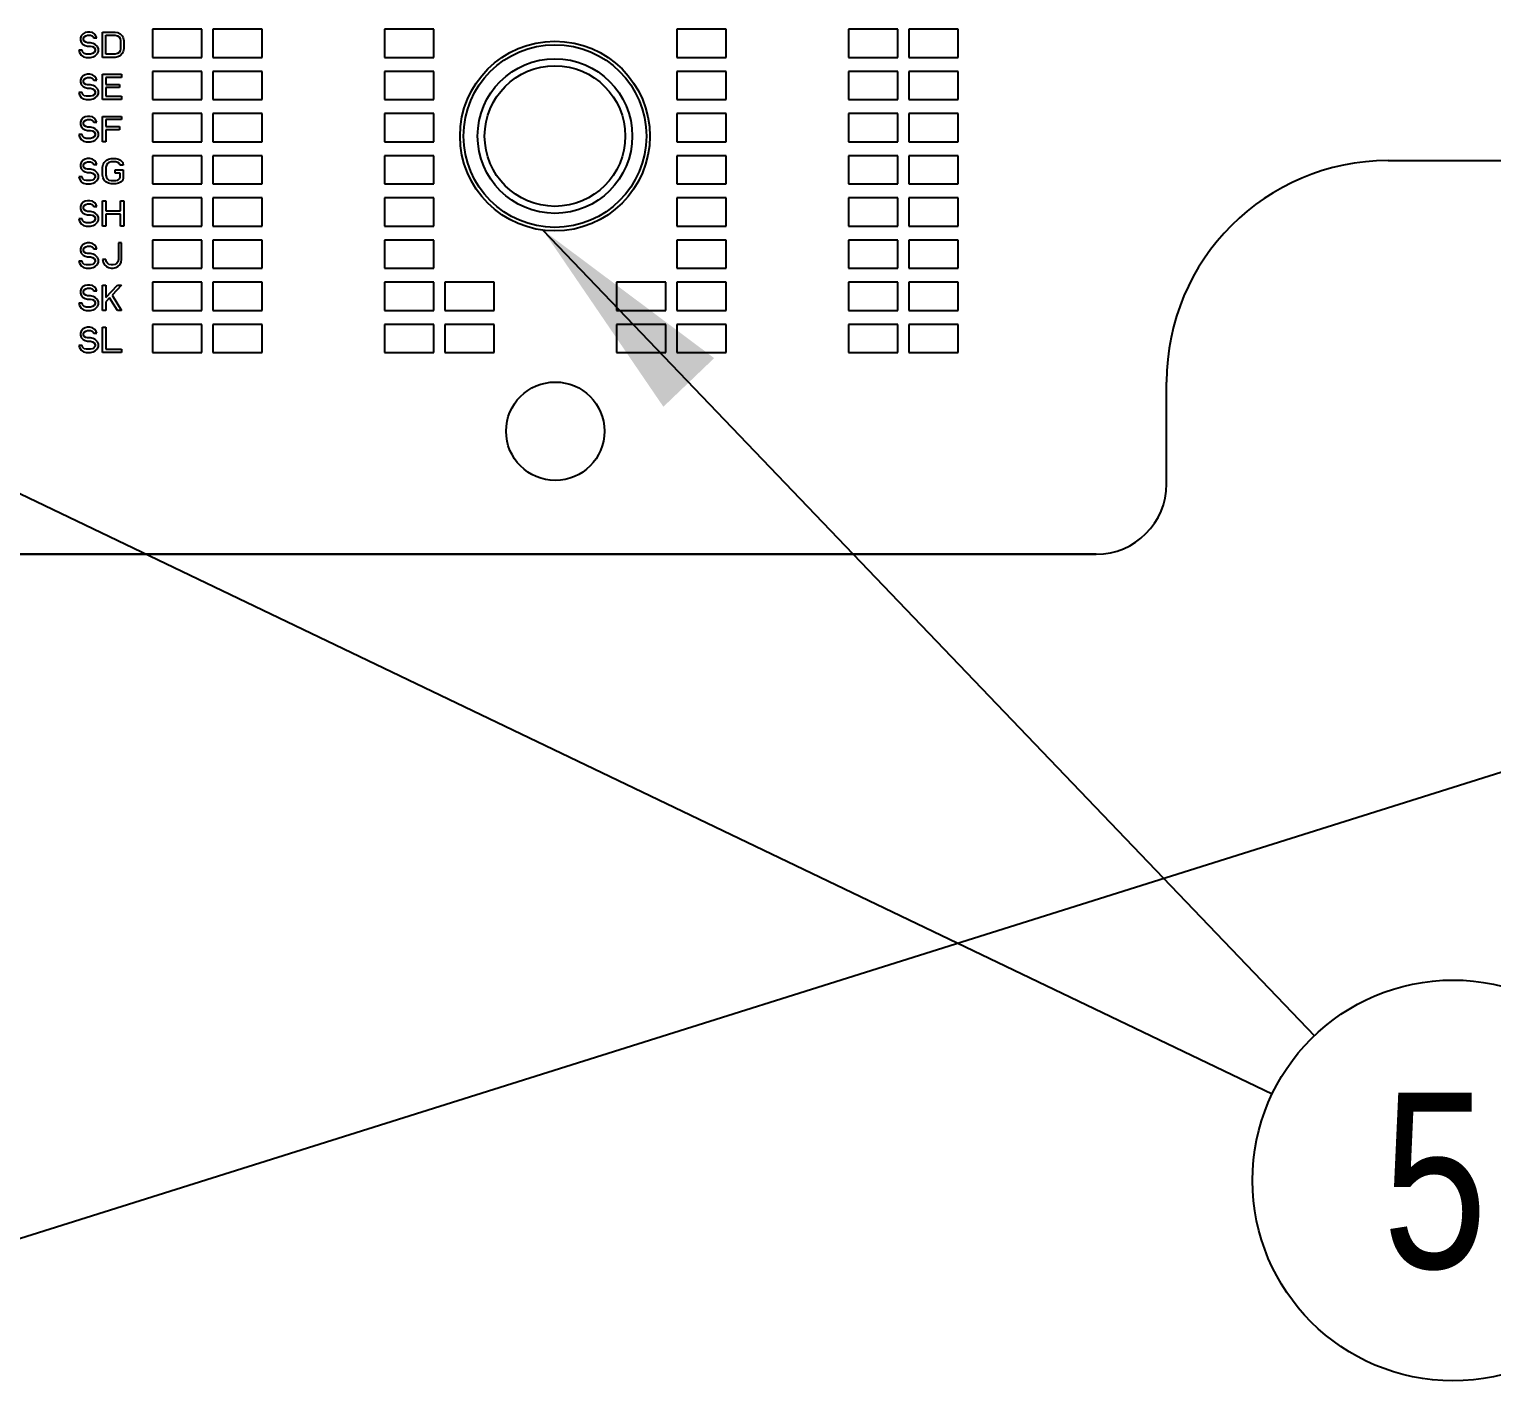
# Model space of a CAD drawing. Header units: millimetres. Extents: x 0 to 594, y 0 to 420.
# Drawn here: x 484.77 to 505.57, y 245.15 to 264.39 of the extents above; entities that cross this region are included whole.
import ezdxf

# ---------------------------------------------------------------- set-up
doc = ezdxf.new("R2010")
doc.units = ezdxf.units.MM
doc.header["$LTSCALE"] = 32.67
doc.layers.get('0').update_dxf_attribs({"linetype": 'CONTINUOUS'})
for name, color, linetype in [('00_ASM_ALL_COMPONENTS_5', 7, 'CONTINUOUS'), ('20_ALL_FEATURES', 7, 'CONTINUOUS'), ('ASSEM_MEM', 7, 'CONTINUOUS')]:
    doc.layers.add(name, color=color, linetype=linetype)
doc.styles.get("Standard").update_dxf_attribs({"font": 'txt', "width": 0.8})
doc.dimstyles.get("Standard").update_dxf_attribs({"dimtxt": 2.5, "dimasz": 3, "dimexe": 1.5, "dimexo": 1.2, "dimtad": 1, "dimdsep": 46, "dimtxsty": 'STANDARD', "dimblk": '_FILLED', "dimblk1": '_FILLED', "dimblk2": '_FILLED', "dimcen": 0.09, "dimazin": 2, "dimtol": 1, "dimtp": 0.01, "dimtm": 0.01, "dimtfac": 1, "dimtofl": 0, "dimtmove": 0, "dimatfit": 3, "dimldrblk": '_FILLED', "dimfxl": 1, "dimtolj": 1, "dimarcsym": 0})

# ---------------------------------------------------------------- blocks, each defined once
blk = doc.blocks.new('_FILLED')
at = {"color": 0, "linetype": 'BYBLOCK'}
blk.add_solid([(0, 0), (-1, 0.1667), (-1, -0.1667)], dxfattribs=at)
blk = doc.blocks.new('BALLOON_BL10', base_point=(505.021, 248.004))
at = {"color": 7, "linetype": 'CONTINUOUS'}
blk.add_circle((505.021, 248.004), 2.851, dxfattribs=at)
at = {"color": 7, "linetype": 'CONTINUOUS', "insert": (504.021, 249.254), "char_height": 2.5, "width": 2, "attachment_point": 1, "line_spacing_factor": 0.9}
blk.add_mtext('5', dxfattribs=at)

msp = doc.modelspace()

# ---------------------------------------------------------------- linework, layer by layer
at = {"color": 7, "linetype": 'CONTINUOUS'}
for p, q in [((504.097, 262.515), (506.097, 262.515)), ((500.947, 257.915), (500.947, 259.365)), ((467.247, 256.915), (499.947, 256.915))]:
    msp.add_line(p, q, dxfattribs=at)
for centre, radius in [((492.247, 262.865), 1.35), ((492.252, 258.665), 0.7)]:
    msp.add_circle(centre, radius, dxfattribs=at)
for centre, radius, start, end in [((504.097, 259.365), 3.15, 90, 180), ((499.947, 257.915), 1, 270, 360)]:
    msp.add_arc(centre, radius, start, end, dxfattribs=at)
at = {"layer": '00_ASM_ALL_COMPONENTS_5', "color": 7, "linetype": 'CONTINUOUS'}
for radius in [1.3, 1.1, 1]:
    msp.add_circle((492.247, 262.865), radius, dxfattribs=at)
at = {"layer": '20_ALL_FEATURES', "color": 5, "linetype": 'CONTINUOUS'}
for p, q in [((487.222, 264.385), (486.522, 264.385)), ((486.522, 264.385), (486.522, 263.985)), ((487.222, 263.985), (487.222, 264.385)), ((488.082, 264.385), (487.382, 264.385)), ((487.382, 264.385), (487.382, 263.985)), ((488.082, 263.985), (488.082, 264.385)), ((490.522, 264.385), (489.822, 264.385)), ((489.822, 264.385), (489.822, 263.985)), ((490.522, 263.985), (490.522, 264.385)), ((494.682, 264.385), (493.982, 264.385)), ((493.982, 264.385), (493.982, 263.985)), ((494.682, 263.985), (494.682, 264.385)), ((497.122, 264.385), (496.422, 264.385)), ((496.422, 264.385), (496.422, 263.985)), ((497.122, 263.985), (497.122, 264.385)), ((497.982, 264.385), (497.282, 264.385)), ((497.282, 264.385), (497.282, 263.985)), ((497.982, 263.985), (497.982, 264.385)), ((486.522, 263.985), (487.222, 263.985)), ((487.382, 263.985), (488.082, 263.985)), ((489.822, 263.985), (490.522, 263.985)), ((493.982, 263.985), (494.682, 263.985)), ((496.422, 263.985), (497.122, 263.985)), ((497.282, 263.985), (497.982, 263.985)), ((487.222, 263.785), (486.522, 263.785)), ((486.522, 263.785), (486.522, 263.385)), ((487.222, 263.385), (487.222, 263.785)), ((488.082, 263.785), (487.382, 263.785)), ((487.382, 263.785), (487.382, 263.385)), ((488.082, 263.385), (488.082, 263.785)), ((490.522, 263.785), (489.822, 263.785)), ((489.822, 263.785), (489.822, 263.385)), ((490.522, 263.385), (490.522, 263.785)), ((494.682, 263.785), (493.982, 263.785)), ((493.982, 263.785), (493.982, 263.385)), ((494.682, 263.385), (494.682, 263.785)), ((497.122, 263.785), (496.422, 263.785)), ((496.422, 263.785), (496.422, 263.385)), ((497.122, 263.385), (497.122, 263.785)), ((497.982, 263.785), (497.282, 263.785)), ((497.282, 263.785), (497.282, 263.385)), ((497.982, 263.385), (497.982, 263.785)), ((486.522, 263.385), (487.222, 263.385)), ((487.382, 263.385), (488.082, 263.385)), ((489.822, 263.385), (490.522, 263.385)), ((493.982, 263.385), (494.682, 263.385)), ((496.422, 263.385), (497.122, 263.385)), ((497.282, 263.385), (497.982, 263.385)), ((487.222, 263.185), (486.522, 263.185)), ((486.522, 263.185), (486.522, 262.785)), ((487.222, 262.785), (487.222, 263.185)), ((488.082, 263.185), (487.382, 263.185)), ((487.382, 263.185), (487.382, 262.785)), ((488.082, 262.785), (488.082, 263.185)), ((490.522, 263.185), (489.822, 263.185)), ((489.822, 263.185), (489.822, 262.785)), ((490.522, 262.785), (490.522, 263.185)), ((494.682, 263.185), (493.982, 263.185)), ((493.982, 263.185), (493.982, 262.785)), ((494.682, 262.785), (494.682, 263.185)), ((497.122, 263.185), (496.422, 263.185)), ((496.422, 263.185), (496.422, 262.785)), ((497.122, 262.785), (497.122, 263.185)), ((497.982, 263.185), (497.282, 263.185)), ((497.282, 263.185), (497.282, 262.785)), ((497.982, 262.785), (497.982, 263.185)), ((486.522, 262.785), (487.222, 262.785)), ((487.382, 262.785), (488.082, 262.785)), ((489.822, 262.785), (490.522, 262.785)), ((493.982, 262.785), (494.682, 262.785)), ((496.422, 262.785), (497.122, 262.785)), ((497.282, 262.785), (497.982, 262.785)), ((487.222, 262.585), (486.522, 262.585)), ((486.522, 262.585), (486.522, 262.185)), ((487.222, 262.185), (487.222, 262.585)), ((488.082, 262.585), (487.382, 262.585)), ((487.382, 262.585), (487.382, 262.185)), ((488.082, 262.185), (488.082, 262.585)), ((490.522, 262.585), (489.822, 262.585)), ((489.822, 262.585), (489.822, 262.185)), ((490.522, 262.185), (490.522, 262.585)), ((494.682, 262.585), (493.982, 262.585)), ((493.982, 262.585), (493.982, 262.185)), ((494.682, 262.185), (494.682, 262.585)), ((497.122, 262.585), (496.422, 262.585)), ((496.422, 262.585), (496.422, 262.185)), ((497.122, 262.185), (497.122, 262.585)), ((497.982, 262.585), (497.282, 262.585)), ((497.282, 262.585), (497.282, 262.185)), ((497.982, 262.185), (497.982, 262.585)), ((486.522, 262.185), (487.222, 262.185)), ((487.382, 262.185), (488.082, 262.185)), ((489.822, 262.185), (490.522, 262.185)), ((493.982, 262.185), (494.682, 262.185)), ((496.422, 262.185), (497.122, 262.185)), ((497.282, 262.185), (497.982, 262.185)), ((487.222, 261.985), (486.522, 261.985)), ((486.522, 261.985), (486.522, 261.585)), ((487.222, 261.585), (487.222, 261.985)), ((488.082, 261.985), (487.382, 261.985)), ((487.382, 261.985), (487.382, 261.585)), ((488.082, 261.585), (488.082, 261.985)), ((490.522, 261.985), (489.822, 261.985)), ((489.822, 261.985), (489.822, 261.585)), ((490.522, 261.585), (490.522, 261.985)), ((494.682, 261.985), (493.982, 261.985)), ((493.982, 261.985), (493.982, 261.585)), ((494.682, 261.585), (494.682, 261.985)), ((497.122, 261.985), (496.422, 261.985)), ((496.422, 261.985), (496.422, 261.585)), ((497.122, 261.585), (497.122, 261.985)), ((497.982, 261.985), (497.282, 261.985)), ((497.282, 261.985), (497.282, 261.585)), ((497.982, 261.585), (497.982, 261.985)), ((486.522, 261.585), (487.222, 261.585)), ((487.382, 261.585), (488.082, 261.585)), ((489.822, 261.585), (490.522, 261.585)), ((493.982, 261.585), (494.682, 261.585)), ((496.422, 261.585), (497.122, 261.585)), ((497.282, 261.585), (497.982, 261.585)), ((487.222, 261.385), (486.522, 261.385)), ((486.522, 261.385), (486.522, 260.985)), ((487.222, 260.985), (487.222, 261.385)), ((488.082, 261.385), (487.382, 261.385)), ((487.382, 261.385), (487.382, 260.985)), ((488.082, 260.985), (488.082, 261.385)), ((490.522, 261.385), (489.822, 261.385)), ((489.822, 261.385), (489.822, 260.985)), ((490.522, 260.985), (490.522, 261.385)), ((494.682, 261.385), (493.982, 261.385)), ((493.982, 261.385), (493.982, 260.985)), ((494.682, 260.985), (494.682, 261.385)), ((497.122, 261.385), (496.422, 261.385)), ((496.422, 261.385), (496.422, 260.985)), ((497.122, 260.985), (497.122, 261.385)), ((497.982, 261.385), (497.282, 261.385)), ((497.282, 261.385), (497.282, 260.985)), ((497.982, 260.985), (497.982, 261.385)), ((486.522, 260.985), (487.222, 260.985)), ((487.382, 260.985), (488.082, 260.985)), ((489.822, 260.985), (490.522, 260.985)), ((493.982, 260.985), (494.682, 260.985)), ((496.422, 260.985), (497.122, 260.985)), ((497.282, 260.985), (497.982, 260.985)), ((487.222, 260.785), (486.522, 260.785)), ((486.522, 260.785), (486.522, 260.385)), ((487.222, 260.385), (487.222, 260.785)), ((488.082, 260.785), (487.382, 260.785)), ((487.382, 260.785), (487.382, 260.385)), ((488.082, 260.385), (488.082, 260.785)), ((490.522, 260.785), (489.822, 260.785)), ((489.822, 260.785), (489.822, 260.385)), ((490.522, 260.385), (490.522, 260.785)), ((491.382, 260.785), (490.682, 260.785)), ((490.682, 260.785), (490.682, 260.385)), ((491.382, 260.385), (491.382, 260.785)), ((493.822, 260.785), (493.122, 260.785)), ((493.122, 260.785), (493.122, 260.385)), ((493.822, 260.385), (493.822, 260.785)), ((494.682, 260.785), (493.982, 260.785)), ((493.982, 260.785), (493.982, 260.385)), ((494.682, 260.385), (494.682, 260.785)), ((497.122, 260.785), (496.422, 260.785)), ((496.422, 260.785), (496.422, 260.385)), ((497.122, 260.385), (497.122, 260.785)), ((497.982, 260.785), (497.282, 260.785)), ((497.282, 260.785), (497.282, 260.385)), ((497.982, 260.385), (497.982, 260.785)), ((486.522, 260.385), (487.222, 260.385)), ((487.382, 260.385), (488.082, 260.385)), ((489.822, 260.385), (490.522, 260.385)), ((490.682, 260.385), (491.382, 260.385)), ((493.122, 260.385), (493.822, 260.385)), ((493.982, 260.385), (494.682, 260.385)), ((496.422, 260.385), (497.122, 260.385)), ((497.282, 260.385), (497.982, 260.385)), ((487.222, 260.185), (486.522, 260.185)), ((486.522, 260.185), (486.522, 259.785)), ((487.222, 259.785), (487.222, 260.185)), ((488.082, 260.185), (487.382, 260.185)), ((487.382, 260.185), (487.382, 259.785)), ((488.082, 259.785), (488.082, 260.185)), ((490.522, 260.185), (489.822, 260.185)), ((489.822, 260.185), (489.822, 259.785)), ((490.522, 259.785), (490.522, 260.185)), ((491.382, 260.185), (490.682, 260.185)), ((490.682, 260.185), (490.682, 259.785)), ((491.382, 259.785), (491.382, 260.185)), ((493.822, 260.185), (493.122, 260.185)), ((493.122, 260.185), (493.122, 259.785)), ((493.822, 259.785), (493.822, 260.185)), ((494.682, 260.185), (493.982, 260.185)), ((493.982, 260.185), (493.982, 259.785)), ((494.682, 259.785), (494.682, 260.185)), ((497.122, 260.185), (496.422, 260.185)), ((496.422, 260.185), (496.422, 259.785)), ((497.122, 259.785), (497.122, 260.185)), ((497.982, 260.185), (497.282, 260.185)), ((497.282, 260.185), (497.282, 259.785)), ((497.982, 259.785), (497.982, 260.185)), ((486.522, 259.785), (487.222, 259.785)), ((487.382, 259.785), (488.082, 259.785)), ((489.822, 259.785), (490.522, 259.785)), ((490.682, 259.785), (491.382, 259.785)), ((493.122, 259.785), (493.822, 259.785)), ((493.982, 259.785), (494.682, 259.785)), ((496.422, 259.785), (497.122, 259.785)), ((497.282, 259.785), (497.982, 259.785))]:
    msp.add_line(p, q, dxfattribs=at)
at = {"layer": 'ASSEM_MEM', "color": 7, "linetype": 'CONTINUOUS'}
for p, q in [((485.506, 264.291), (485.498, 264.261)), ((485.498, 264.261), (485.498, 264.23)), ((485.498, 264.23), (485.506, 264.2)), ((485.536, 264.322), (485.506, 264.291)), ((485.566, 264.337), (485.536, 264.322)), ((485.543, 264.253), (485.551, 264.276)), ((485.543, 264.238), (485.543, 264.253)), ((485.551, 264.215), (485.543, 264.238)), ((485.551, 264.276), (485.573, 264.291)), ((485.573, 264.2), (485.551, 264.215)), ((485.596, 264.345), (485.566, 264.337)), ((485.573, 264.291), (485.596, 264.299)), ((485.633, 264.345), (485.596, 264.345)), ((485.596, 264.299), (485.641, 264.299)), ((485.671, 264.337), (485.633, 264.345)), ((485.641, 264.299), (485.663, 264.291)), ((485.663, 264.291), (485.678, 264.276)), ((485.701, 264.314), (485.671, 264.337)), ((485.678, 264.276), (485.686, 264.261)), ((485.686, 264.261), (485.731, 264.261)), ((485.723, 264.284), (485.701, 264.314)), ((485.731, 264.261), (485.723, 264.284)), ((485.813, 264.345), (485.993, 264.345)), ((485.813, 263.985), (485.813, 264.345)), ((485.858, 264.299), (485.993, 264.299)), ((485.858, 264.031), (485.858, 264.299)), ((485.993, 264.345), (486.031, 264.337)), ((485.993, 264.299), (486.023, 264.291)), ((486.023, 264.291), (486.046, 264.276)), ((486.031, 264.337), (486.061, 264.322)), ((486.046, 264.276), (486.061, 264.253)), ((486.061, 264.322), (486.091, 264.291)), ((486.061, 264.253), (486.068, 264.222)), ((486.068, 264.222), (486.068, 264.108)), ((486.091, 264.291), (486.106, 264.261)), ((486.106, 264.261), (486.113, 264.222)), ((486.113, 264.222), (486.113, 264.108)), ((485.521, 264.085), (485.476, 264.085)), ((485.476, 264.085), (485.483, 264.054)), ((485.483, 264.054), (485.506, 264.016)), ((485.506, 264.2), (485.536, 264.169)), ((485.506, 264.016), (485.543, 263.993)), ((485.528, 264.062), (485.521, 264.085)), ((485.551, 264.039), (485.528, 264.062)), ((485.536, 264.169), (485.566, 264.154)), ((485.581, 264.031), (485.551, 264.039)), ((485.566, 264.154), (485.596, 264.146)), ((485.596, 264.192), (485.573, 264.2)), ((485.641, 264.031), (485.581, 264.031)), ((485.641, 264.192), (485.596, 264.192)), ((485.596, 264.146), (485.641, 264.146)), ((485.678, 264.184), (485.641, 264.192)), ((485.641, 264.146), (485.671, 264.138)), ((485.671, 264.039), (485.641, 264.031)), ((485.671, 264.138), (485.693, 264.123)), ((485.693, 264.054), (485.671, 264.039)), ((485.708, 264.169), (485.678, 264.184)), ((485.678, 263.993), (485.708, 264.008)), ((485.693, 264.123), (485.708, 264.1)), ((485.708, 264.077), (485.693, 264.054)), ((485.738, 264.138), (485.708, 264.169)), ((485.708, 264.1), (485.708, 264.077)), ((485.708, 264.008), (485.738, 264.039)), ((485.753, 264.108), (485.738, 264.138)), ((485.738, 264.039), (485.753, 264.069)), ((485.753, 264.069), (485.753, 264.108)), ((485.993, 264.031), (485.858, 264.031)), ((486.023, 264.039), (485.993, 264.031)), ((486.046, 264.054), (486.023, 264.039)), ((486.061, 264.008), (486.031, 263.993)), ((486.061, 264.077), (486.046, 264.054)), ((486.068, 264.108), (486.061, 264.077)), ((486.091, 264.039), (486.061, 264.008)), ((486.106, 264.069), (486.091, 264.039)), ((486.113, 264.108), (486.106, 264.069)), ((485.543, 263.993), (485.581, 263.985)), ((485.581, 263.985), (485.641, 263.985)), ((485.641, 263.985), (485.678, 263.993)), ((485.993, 263.985), (485.813, 263.985)), ((486.031, 263.993), (485.993, 263.985)), ((485.506, 263.691), (485.498, 263.661)), ((485.498, 263.661), (485.498, 263.63)), ((485.498, 263.63), (485.506, 263.6)), ((485.536, 263.722), (485.506, 263.691)), ((485.506, 263.6), (485.536, 263.569)), ((485.566, 263.737), (485.536, 263.722)), ((485.543, 263.653), (485.551, 263.676)), ((485.543, 263.638), (485.543, 263.653)), ((485.551, 263.615), (485.543, 263.638)), ((485.551, 263.676), (485.573, 263.691)), ((485.573, 263.6), (485.551, 263.615)), ((485.596, 263.745), (485.566, 263.737)), ((485.573, 263.691), (485.596, 263.699)), ((485.596, 263.592), (485.573, 263.6)), ((485.633, 263.745), (485.596, 263.745)), ((485.596, 263.699), (485.641, 263.699)), ((485.641, 263.592), (485.596, 263.592)), ((485.671, 263.737), (485.633, 263.745)), ((485.641, 263.699), (485.663, 263.691)), ((485.678, 263.584), (485.641, 263.592)), ((485.663, 263.691), (485.678, 263.676)), ((485.701, 263.714), (485.671, 263.737)), ((485.678, 263.676), (485.686, 263.661)), ((485.708, 263.569), (485.678, 263.584)), ((485.686, 263.661), (485.731, 263.661)), ((485.723, 263.684), (485.701, 263.714)), ((485.731, 263.661), (485.723, 263.684)), ((485.813, 263.745), (486.083, 263.745)), ((485.813, 263.385), (485.813, 263.745)), ((486.083, 263.699), (485.858, 263.699)), ((485.858, 263.699), (485.858, 263.6)), ((485.858, 263.6), (486.053, 263.6)), ((486.053, 263.6), (486.053, 263.554)), ((486.083, 263.745), (486.083, 263.699)), ((485.521, 263.485), (485.476, 263.485)), ((485.476, 263.485), (485.483, 263.454)), ((485.483, 263.454), (485.506, 263.416)), ((485.506, 263.416), (485.543, 263.393)), ((485.528, 263.462), (485.521, 263.485)), ((485.551, 263.439), (485.528, 263.462)), ((485.536, 263.569), (485.566, 263.554)), ((485.543, 263.393), (485.581, 263.385)), ((485.581, 263.431), (485.551, 263.439)), ((485.566, 263.554), (485.596, 263.546)), ((485.641, 263.431), (485.581, 263.431)), ((485.581, 263.385), (485.641, 263.385)), ((485.596, 263.546), (485.641, 263.546)), ((485.641, 263.546), (485.671, 263.538)), ((485.671, 263.439), (485.641, 263.431)), ((485.641, 263.385), (485.678, 263.393)), ((485.671, 263.538), (485.693, 263.523)), ((485.693, 263.454), (485.671, 263.439)), ((485.678, 263.393), (485.708, 263.408)), ((485.693, 263.523), (485.708, 263.5)), ((485.708, 263.477), (485.693, 263.454)), ((485.738, 263.538), (485.708, 263.569)), ((485.708, 263.5), (485.708, 263.477)), ((485.708, 263.408), (485.738, 263.439)), ((485.753, 263.508), (485.738, 263.538)), ((485.738, 263.439), (485.753, 263.469)), ((485.753, 263.469), (485.753, 263.508)), ((486.083, 263.385), (485.813, 263.385)), ((486.053, 263.554), (485.858, 263.554)), ((485.858, 263.554), (485.858, 263.431)), ((485.858, 263.431), (486.083, 263.431)), ((486.083, 263.431), (486.083, 263.385)), ((485.506, 263.091), (485.498, 263.061)), ((485.498, 263.061), (485.498, 263.03)), ((485.498, 263.03), (485.506, 263)), ((485.536, 263.122), (485.506, 263.091)), ((485.506, 263), (485.536, 262.969)), ((485.566, 263.137), (485.536, 263.122)), ((485.536, 262.969), (485.566, 262.954)), ((485.543, 263.053), (485.551, 263.076)), ((485.543, 263.038), (485.543, 263.053)), ((485.551, 263.015), (485.543, 263.038)), ((485.551, 263.076), (485.573, 263.091)), ((485.573, 263), (485.551, 263.015)), ((485.596, 263.145), (485.566, 263.137)), ((485.566, 262.954), (485.596, 262.946)), ((485.573, 263.091), (485.596, 263.099)), ((485.596, 262.992), (485.573, 263)), ((485.633, 263.145), (485.596, 263.145)), ((485.596, 263.099), (485.641, 263.099)), ((485.641, 262.992), (485.596, 262.992)), ((485.671, 263.137), (485.633, 263.145)), ((485.641, 263.099), (485.663, 263.091)), ((485.678, 262.984), (485.641, 262.992)), ((485.663, 263.091), (485.678, 263.076)), ((485.701, 263.114), (485.671, 263.137)), ((485.678, 263.076), (485.686, 263.061)), ((485.708, 262.969), (485.678, 262.984)), ((485.686, 263.061), (485.731, 263.061)), ((485.723, 263.084), (485.701, 263.114)), ((485.738, 262.938), (485.708, 262.969)), ((485.731, 263.061), (485.723, 263.084)), ((485.813, 263.145), (486.083, 263.145)), ((485.813, 262.785), (485.813, 263.145)), ((486.083, 263.099), (485.858, 263.099)), ((485.858, 263.099), (485.858, 263)), ((485.858, 263), (486.053, 263)), ((486.053, 262.954), (485.858, 262.954)), ((485.858, 262.954), (485.858, 262.785)), ((486.053, 263), (486.053, 262.954)), ((486.083, 263.145), (486.083, 263.099)), ((485.521, 262.885), (485.476, 262.885)), ((485.476, 262.885), (485.483, 262.854)), ((485.483, 262.854), (485.506, 262.816)), ((485.506, 262.816), (485.543, 262.793)), ((485.528, 262.862), (485.521, 262.885)), ((485.551, 262.839), (485.528, 262.862)), ((485.543, 262.793), (485.581, 262.785)), ((485.581, 262.831), (485.551, 262.839)), ((485.641, 262.831), (485.581, 262.831)), ((485.581, 262.785), (485.641, 262.785)), ((485.596, 262.946), (485.641, 262.946)), ((485.641, 262.946), (485.671, 262.938)), ((485.671, 262.839), (485.641, 262.831)), ((485.641, 262.785), (485.678, 262.793)), ((485.671, 262.938), (485.693, 262.923)), ((485.693, 262.854), (485.671, 262.839)), ((485.678, 262.793), (485.708, 262.808)), ((485.693, 262.923), (485.708, 262.9)), ((485.708, 262.877), (485.693, 262.854)), ((485.708, 262.9), (485.708, 262.877)), ((485.708, 262.808), (485.738, 262.839)), ((485.753, 262.908), (485.738, 262.938)), ((485.738, 262.839), (485.753, 262.869)), ((485.753, 262.869), (485.753, 262.908)), ((485.858, 262.785), (485.813, 262.785)), ((485.566, 262.537), (485.536, 262.522)), ((485.596, 262.545), (485.566, 262.537)), ((485.633, 262.545), (485.596, 262.545)), ((485.671, 262.537), (485.633, 262.545)), ((485.701, 262.514), (485.671, 262.537)), ((485.866, 262.522), (485.896, 262.537)), ((485.896, 262.537), (485.933, 262.545)), ((485.933, 262.545), (486.001, 262.545)), ((486.001, 262.545), (486.038, 262.537)), ((486.038, 262.537), (486.068, 262.522)), ((485.506, 262.491), (485.498, 262.461)), ((485.498, 262.461), (485.498, 262.43)), ((485.498, 262.43), (485.506, 262.4)), ((485.536, 262.522), (485.506, 262.491)), ((485.506, 262.4), (485.536, 262.369)), ((485.536, 262.369), (485.566, 262.354)), ((485.543, 262.453), (485.551, 262.476)), ((485.543, 262.438), (485.543, 262.453)), ((485.551, 262.415), (485.543, 262.438)), ((485.551, 262.476), (485.573, 262.491)), ((485.573, 262.4), (485.551, 262.415)), ((485.566, 262.354), (485.596, 262.346)), ((485.573, 262.491), (485.596, 262.499)), ((485.596, 262.392), (485.573, 262.4)), ((485.596, 262.499), (485.641, 262.499)), ((485.641, 262.392), (485.596, 262.392)), ((485.596, 262.346), (485.641, 262.346)), ((485.641, 262.499), (485.663, 262.491)), ((485.678, 262.384), (485.641, 262.392)), ((485.641, 262.346), (485.671, 262.338)), ((485.663, 262.491), (485.678, 262.476)), ((485.671, 262.338), (485.693, 262.323)), ((485.678, 262.476), (485.686, 262.461)), ((485.708, 262.369), (485.678, 262.384)), ((485.686, 262.461), (485.731, 262.461)), ((485.723, 262.484), (485.701, 262.514)), ((485.738, 262.338), (485.708, 262.369)), ((485.731, 262.461), (485.723, 262.484)), ((485.753, 262.308), (485.738, 262.338)), ((485.813, 262.422), (485.821, 262.461)), ((485.813, 262.308), (485.813, 262.422)), ((485.821, 262.461), (485.836, 262.491)), ((485.836, 262.491), (485.866, 262.522)), ((485.866, 262.453), (485.858, 262.422)), ((485.858, 262.422), (485.858, 262.308)), ((485.881, 262.476), (485.866, 262.453)), ((485.903, 262.491), (485.881, 262.476)), ((485.933, 262.499), (485.903, 262.491)), ((486.001, 262.499), (485.933, 262.499)), ((485.993, 262.384), (486.106, 262.384)), ((485.993, 262.338), (485.993, 262.384)), ((486.061, 262.338), (485.993, 262.338)), ((486.031, 262.491), (486.001, 262.499)), ((486.053, 262.476), (486.031, 262.491)), ((486.061, 262.453), (486.053, 262.476)), ((486.106, 262.453), (486.061, 262.453)), ((486.061, 262.277), (486.061, 262.338)), ((486.068, 262.522), (486.098, 262.491)), ((486.098, 262.491), (486.106, 262.453)), ((486.106, 262.384), (486.106, 262.269)), ((504.097, 262.515), (506.097, 262.515)), ((485.521, 262.285), (485.476, 262.285)), ((485.476, 262.285), (485.483, 262.254)), ((485.483, 262.254), (485.506, 262.216)), ((485.506, 262.216), (485.543, 262.193)), ((485.528, 262.262), (485.521, 262.285)), ((485.551, 262.239), (485.528, 262.262)), ((485.543, 262.193), (485.581, 262.185)), ((485.581, 262.231), (485.551, 262.239)), ((485.641, 262.231), (485.581, 262.231)), ((485.581, 262.185), (485.641, 262.185)), ((485.671, 262.239), (485.641, 262.231)), ((485.641, 262.185), (485.678, 262.193)), ((485.693, 262.254), (485.671, 262.239)), ((485.678, 262.193), (485.708, 262.208)), ((485.693, 262.323), (485.708, 262.3)), ((485.708, 262.277), (485.693, 262.254)), ((485.708, 262.3), (485.708, 262.277)), ((485.708, 262.208), (485.738, 262.239)), ((485.738, 262.239), (485.753, 262.269)), ((485.753, 262.269), (485.753, 262.308)), ((485.821, 262.269), (485.813, 262.308)), ((485.836, 262.239), (485.821, 262.269)), ((485.866, 262.208), (485.836, 262.239)), ((485.858, 262.308), (485.866, 262.277)), ((485.866, 262.277), (485.881, 262.254)), ((485.896, 262.193), (485.866, 262.208)), ((485.881, 262.254), (485.903, 262.239)), ((485.933, 262.185), (485.896, 262.193)), ((485.903, 262.239), (485.933, 262.231)), ((485.933, 262.231), (486.001, 262.231)), ((486.001, 262.185), (485.933, 262.185)), ((486.001, 262.231), (486.031, 262.239)), ((486.038, 262.193), (486.001, 262.185)), ((486.031, 262.239), (486.053, 262.254)), ((486.068, 262.208), (486.038, 262.193)), ((486.053, 262.254), (486.061, 262.277)), ((486.098, 262.239), (486.068, 262.208)), ((486.106, 262.269), (486.098, 262.239)), ((485.536, 261.922), (485.506, 261.891)), ((485.566, 261.937), (485.536, 261.922)), ((485.596, 261.945), (485.566, 261.937)), ((485.633, 261.945), (485.596, 261.945)), ((485.671, 261.937), (485.633, 261.945)), ((485.701, 261.914), (485.671, 261.937)), ((485.723, 261.884), (485.701, 261.914)), ((485.813, 261.945), (485.858, 261.945)), ((485.813, 261.585), (485.813, 261.945)), ((485.858, 261.945), (485.858, 261.8)), ((486.068, 261.945), (486.113, 261.945)), ((486.068, 261.8), (486.068, 261.945)), ((486.113, 261.945), (486.113, 261.585)), ((485.506, 261.891), (485.498, 261.861)), ((485.498, 261.861), (485.498, 261.83)), ((485.498, 261.83), (485.506, 261.8)), ((485.506, 261.8), (485.536, 261.769)), ((485.536, 261.769), (485.566, 261.754)), ((485.543, 261.853), (485.551, 261.876)), ((485.543, 261.838), (485.543, 261.853)), ((485.551, 261.815), (485.543, 261.838)), ((485.551, 261.876), (485.573, 261.891)), ((485.573, 261.8), (485.551, 261.815)), ((485.566, 261.754), (485.596, 261.746)), ((485.573, 261.891), (485.596, 261.899)), ((485.596, 261.792), (485.573, 261.8)), ((485.596, 261.899), (485.641, 261.899)), ((485.641, 261.792), (485.596, 261.792)), ((485.596, 261.746), (485.641, 261.746)), ((485.641, 261.899), (485.663, 261.891)), ((485.678, 261.784), (485.641, 261.792)), ((485.641, 261.746), (485.671, 261.738)), ((485.663, 261.891), (485.678, 261.876)), ((485.671, 261.738), (485.693, 261.723)), ((485.678, 261.876), (485.686, 261.861)), ((485.708, 261.769), (485.678, 261.784)), ((485.686, 261.861), (485.731, 261.861)), ((485.693, 261.723), (485.708, 261.7)), ((485.738, 261.738), (485.708, 261.769)), ((485.731, 261.861), (485.723, 261.884)), ((485.753, 261.708), (485.738, 261.738)), ((485.753, 261.669), (485.753, 261.708)), ((485.858, 261.8), (486.068, 261.8)), ((486.068, 261.754), (485.858, 261.754)), ((485.858, 261.754), (485.858, 261.585)), ((486.068, 261.585), (486.068, 261.754)), ((485.521, 261.685), (485.476, 261.685)), ((485.476, 261.685), (485.483, 261.654)), ((485.483, 261.654), (485.506, 261.616)), ((485.506, 261.616), (485.543, 261.593)), ((485.528, 261.662), (485.521, 261.685)), ((485.551, 261.639), (485.528, 261.662)), ((485.543, 261.593), (485.581, 261.585)), ((485.581, 261.631), (485.551, 261.639)), ((485.641, 261.631), (485.581, 261.631)), ((485.581, 261.585), (485.641, 261.585)), ((485.671, 261.639), (485.641, 261.631)), ((485.641, 261.585), (485.678, 261.593)), ((485.693, 261.654), (485.671, 261.639)), ((485.678, 261.593), (485.708, 261.608)), ((485.708, 261.677), (485.693, 261.654)), ((485.708, 261.7), (485.708, 261.677)), ((485.708, 261.608), (485.738, 261.639)), ((485.738, 261.639), (485.753, 261.669)), ((485.858, 261.585), (485.813, 261.585)), ((486.113, 261.585), (486.068, 261.585)), ((485.506, 261.291), (485.498, 261.261)), ((485.536, 261.322), (485.506, 261.291)), ((485.566, 261.337), (485.536, 261.322)), ((485.551, 261.276), (485.573, 261.291)), ((485.596, 261.345), (485.566, 261.337)), ((485.573, 261.291), (485.596, 261.299)), ((485.633, 261.345), (485.596, 261.345)), ((485.596, 261.299), (485.641, 261.299)), ((485.671, 261.337), (485.633, 261.345)), ((485.641, 261.299), (485.663, 261.291)), ((485.663, 261.291), (485.678, 261.276)), ((485.701, 261.314), (485.671, 261.337)), ((485.723, 261.284), (485.701, 261.314)), ((486.083, 261.345), (486.038, 261.345)), ((486.038, 261.345), (486.038, 261.108)), ((486.083, 261.108), (486.083, 261.345)), ((485.521, 261.085), (485.476, 261.085)), ((485.476, 261.085), (485.483, 261.054)), ((485.498, 261.261), (485.498, 261.23)), ((485.498, 261.23), (485.506, 261.2)), ((485.506, 261.2), (485.536, 261.169)), ((485.528, 261.062), (485.521, 261.085)), ((485.536, 261.169), (485.566, 261.154)), ((485.543, 261.253), (485.551, 261.276)), ((485.543, 261.238), (485.543, 261.253)), ((485.551, 261.215), (485.543, 261.238)), ((485.573, 261.2), (485.551, 261.215)), ((485.566, 261.154), (485.596, 261.146)), ((485.596, 261.192), (485.573, 261.2)), ((485.641, 261.192), (485.596, 261.192)), ((485.596, 261.146), (485.641, 261.146)), ((485.678, 261.184), (485.641, 261.192)), ((485.641, 261.146), (485.671, 261.138)), ((485.671, 261.138), (485.693, 261.123)), ((485.678, 261.276), (485.686, 261.261)), ((485.708, 261.169), (485.678, 261.184)), ((485.686, 261.261), (485.731, 261.261)), ((485.693, 261.123), (485.708, 261.1)), ((485.738, 261.138), (485.708, 261.169)), ((485.708, 261.1), (485.708, 261.077)), ((485.731, 261.261), (485.723, 261.284)), ((485.753, 261.108), (485.738, 261.138)), ((485.753, 261.069), (485.753, 261.108)), ((485.858, 261.108), (485.813, 261.108)), ((485.813, 261.108), (485.821, 261.069)), ((485.866, 261.077), (485.858, 261.108)), ((486.038, 261.108), (486.031, 261.077)), ((486.076, 261.069), (486.083, 261.108)), ((485.483, 261.054), (485.506, 261.016)), ((485.506, 261.016), (485.543, 260.993)), ((485.551, 261.039), (485.528, 261.062)), ((485.543, 260.993), (485.581, 260.985)), ((485.581, 261.031), (485.551, 261.039)), ((485.641, 261.031), (485.581, 261.031)), ((485.581, 260.985), (485.641, 260.985)), ((485.671, 261.039), (485.641, 261.031)), ((485.641, 260.985), (485.678, 260.993)), ((485.693, 261.054), (485.671, 261.039)), ((485.678, 260.993), (485.708, 261.008)), ((485.708, 261.077), (485.693, 261.054)), ((485.708, 261.008), (485.738, 261.039)), ((485.738, 261.039), (485.753, 261.069)), ((485.821, 261.069), (485.836, 261.039)), ((485.836, 261.039), (485.866, 261.008)), ((485.881, 261.054), (485.866, 261.077)), ((485.866, 261.008), (485.896, 260.993)), ((485.903, 261.039), (485.881, 261.054)), ((485.896, 260.993), (485.933, 260.985)), ((485.933, 261.031), (485.903, 261.039)), ((485.963, 261.031), (485.933, 261.031)), ((485.933, 260.985), (485.963, 260.985)), ((485.993, 261.039), (485.963, 261.031)), ((485.963, 260.985), (486.001, 260.993)), ((486.016, 261.054), (485.993, 261.039)), ((486.001, 260.993), (486.031, 261.008)), ((486.031, 261.077), (486.016, 261.054)), ((486.031, 261.008), (486.061, 261.039)), ((486.061, 261.039), (486.076, 261.069)), ((485.506, 260.691), (485.498, 260.661)), ((485.536, 260.722), (485.506, 260.691)), ((485.566, 260.737), (485.536, 260.722)), ((485.543, 260.653), (485.551, 260.676)), ((485.551, 260.676), (485.573, 260.691)), ((485.596, 260.745), (485.566, 260.737)), ((485.573, 260.691), (485.596, 260.699)), ((485.633, 260.745), (485.596, 260.745)), ((485.596, 260.699), (485.641, 260.699)), ((485.671, 260.737), (485.633, 260.745)), ((485.641, 260.699), (485.663, 260.691)), ((485.663, 260.691), (485.678, 260.676)), ((485.701, 260.714), (485.671, 260.737)), ((485.678, 260.676), (485.686, 260.661)), ((485.723, 260.684), (485.701, 260.714)), ((485.731, 260.661), (485.723, 260.684)), ((485.813, 260.745), (485.858, 260.745)), ((485.813, 260.385), (485.813, 260.745)), ((485.858, 260.745), (485.858, 260.569)), ((485.858, 260.569), (486.023, 260.745)), ((486.083, 260.745), (485.948, 260.6)), ((486.023, 260.745), (486.083, 260.745)), ((485.521, 260.485), (485.476, 260.485)), ((485.476, 260.485), (485.483, 260.454)), ((485.498, 260.661), (485.498, 260.63)), ((485.498, 260.63), (485.506, 260.6)), ((485.506, 260.6), (485.536, 260.569)), ((485.528, 260.462), (485.521, 260.485)), ((485.551, 260.439), (485.528, 260.462)), ((485.536, 260.569), (485.566, 260.554)), ((485.543, 260.638), (485.543, 260.653)), ((485.551, 260.615), (485.543, 260.638)), ((485.573, 260.6), (485.551, 260.615)), ((485.566, 260.554), (485.596, 260.546)), ((485.596, 260.592), (485.573, 260.6)), ((485.641, 260.592), (485.596, 260.592)), ((485.596, 260.546), (485.641, 260.546)), ((485.678, 260.584), (485.641, 260.592)), ((485.641, 260.546), (485.671, 260.538)), ((485.671, 260.538), (485.693, 260.523)), ((485.708, 260.569), (485.678, 260.584)), ((485.686, 260.661), (485.731, 260.661)), ((485.693, 260.523), (485.708, 260.5)), ((485.708, 260.477), (485.693, 260.454)), ((485.738, 260.538), (485.708, 260.569)), ((485.708, 260.5), (485.708, 260.477)), ((485.753, 260.508), (485.738, 260.538)), ((485.738, 260.439), (485.753, 260.469)), ((485.753, 260.469), (485.753, 260.508)), ((485.911, 260.561), (485.858, 260.508)), ((485.858, 260.508), (485.858, 260.385)), ((486.023, 260.385), (485.911, 260.561)), ((485.948, 260.6), (486.083, 260.385)), ((485.483, 260.454), (485.506, 260.416)), ((485.506, 260.416), (485.543, 260.393)), ((485.543, 260.393), (485.581, 260.385)), ((485.581, 260.431), (485.551, 260.439)), ((485.641, 260.431), (485.581, 260.431)), ((485.581, 260.385), (485.641, 260.385)), ((485.671, 260.439), (485.641, 260.431)), ((485.641, 260.385), (485.678, 260.393)), ((485.693, 260.454), (485.671, 260.439)), ((485.678, 260.393), (485.708, 260.408)), ((485.708, 260.408), (485.738, 260.439)), ((485.858, 260.385), (485.813, 260.385)), ((486.083, 260.385), (486.023, 260.385)), ((485.506, 260.091), (485.498, 260.061)), ((485.498, 260.061), (485.498, 260.03)), ((485.536, 260.122), (485.506, 260.091)), ((485.566, 260.137), (485.536, 260.122)), ((485.543, 260.053), (485.551, 260.076)), ((485.543, 260.038), (485.543, 260.053)), ((485.551, 260.076), (485.573, 260.091)), ((485.596, 260.145), (485.566, 260.137)), ((485.573, 260.091), (485.596, 260.099)), ((485.633, 260.145), (485.596, 260.145)), ((485.596, 260.099), (485.641, 260.099)), ((485.671, 260.137), (485.633, 260.145)), ((485.641, 260.099), (485.663, 260.091)), ((485.663, 260.091), (485.678, 260.076)), ((485.701, 260.114), (485.671, 260.137)), ((485.678, 260.076), (485.686, 260.061)), ((485.686, 260.061), (485.731, 260.061)), ((485.723, 260.084), (485.701, 260.114)), ((485.731, 260.061), (485.723, 260.084)), ((485.813, 260.145), (485.858, 260.145)), ((485.813, 259.785), (485.813, 260.145)), ((485.858, 260.145), (485.858, 259.831)), ((485.521, 259.885), (485.476, 259.885)), ((485.476, 259.885), (485.483, 259.854)), ((485.483, 259.854), (485.506, 259.816)), ((485.498, 260.03), (485.506, 260)), ((485.506, 260), (485.536, 259.969)), ((485.528, 259.862), (485.521, 259.885)), ((485.551, 259.839), (485.528, 259.862)), ((485.536, 259.969), (485.566, 259.954)), ((485.551, 260.015), (485.543, 260.038)), ((485.573, 260), (485.551, 260.015)), ((485.581, 259.831), (485.551, 259.839)), ((485.566, 259.954), (485.596, 259.946)), ((485.596, 259.992), (485.573, 260)), ((485.641, 259.992), (485.596, 259.992)), ((485.596, 259.946), (485.641, 259.946)), ((485.678, 259.984), (485.641, 259.992)), ((485.641, 259.946), (485.671, 259.938)), ((485.671, 259.839), (485.641, 259.831)), ((485.671, 259.938), (485.693, 259.923)), ((485.693, 259.854), (485.671, 259.839)), ((485.708, 259.969), (485.678, 259.984)), ((485.693, 259.923), (485.708, 259.9)), ((485.708, 259.877), (485.693, 259.854)), ((485.738, 259.938), (485.708, 259.969)), ((485.708, 259.9), (485.708, 259.877)), ((485.708, 259.808), (485.738, 259.839)), ((485.753, 259.908), (485.738, 259.938)), ((485.738, 259.839), (485.753, 259.869)), ((485.753, 259.869), (485.753, 259.908)), ((485.506, 259.816), (485.543, 259.793)), ((485.543, 259.793), (485.581, 259.785)), ((485.641, 259.831), (485.581, 259.831)), ((485.581, 259.785), (485.641, 259.785)), ((485.641, 259.785), (485.678, 259.793)), ((485.678, 259.793), (485.708, 259.808)), ((486.083, 259.785), (485.813, 259.785)), ((485.858, 259.831), (486.083, 259.831)), ((486.083, 259.831), (486.083, 259.785)), ((500.947, 257.915), (500.947, 259.365)), ((499.947, 256.915), (467.247, 256.915))]:
    msp.add_line(p, q, dxfattribs=at)
at = {"layer": 'ASSEM_MEM', "color": 3, "linetype": 'CONTINUOUS'}
for p, q in [((487.222, 264.385), (486.522, 264.385)), ((486.522, 264.385), (486.522, 263.985)), ((487.222, 263.985), (487.222, 264.385)), ((488.082, 264.385), (487.382, 264.385)), ((487.382, 264.385), (487.382, 263.985)), ((488.082, 263.985), (488.082, 264.385)), ((490.522, 264.385), (489.822, 264.385)), ((489.822, 264.385), (489.822, 263.985)), ((490.522, 263.985), (490.522, 264.385)), ((494.682, 264.385), (493.982, 264.385)), ((493.982, 264.385), (493.982, 263.985)), ((494.682, 263.985), (494.682, 264.385)), ((497.122, 264.385), (496.422, 264.385)), ((496.422, 264.385), (496.422, 263.985)), ((497.122, 263.985), (497.122, 264.385)), ((497.982, 264.385), (497.282, 264.385)), ((497.282, 264.385), (497.282, 263.985)), ((497.982, 263.985), (497.982, 264.385)), ((486.522, 263.985), (487.222, 263.985)), ((487.382, 263.985), (488.082, 263.985)), ((489.822, 263.985), (490.522, 263.985)), ((493.982, 263.985), (494.682, 263.985)), ((496.422, 263.985), (497.122, 263.985)), ((497.282, 263.985), (497.982, 263.985)), ((487.222, 263.785), (486.522, 263.785)), ((486.522, 263.785), (486.522, 263.385)), ((487.222, 263.385), (487.222, 263.785)), ((488.082, 263.785), (487.382, 263.785)), ((487.382, 263.785), (487.382, 263.385)), ((488.082, 263.385), (488.082, 263.785)), ((490.522, 263.785), (489.822, 263.785)), ((489.822, 263.785), (489.822, 263.385)), ((490.522, 263.385), (490.522, 263.785)), ((494.682, 263.785), (493.982, 263.785)), ((493.982, 263.785), (493.982, 263.385)), ((494.682, 263.385), (494.682, 263.785)), ((497.122, 263.785), (496.422, 263.785)), ((496.422, 263.785), (496.422, 263.385)), ((497.122, 263.385), (497.122, 263.785)), ((497.982, 263.785), (497.282, 263.785)), ((497.282, 263.785), (497.282, 263.385)), ((497.982, 263.385), (497.982, 263.785)), ((486.522, 263.385), (487.222, 263.385)), ((487.382, 263.385), (488.082, 263.385)), ((489.822, 263.385), (490.522, 263.385)), ((493.982, 263.385), (494.682, 263.385)), ((496.422, 263.385), (497.122, 263.385)), ((497.282, 263.385), (497.982, 263.385)), ((487.222, 263.185), (486.522, 263.185)), ((486.522, 263.185), (486.522, 262.785)), ((487.222, 262.785), (487.222, 263.185)), ((488.082, 263.185), (487.382, 263.185)), ((487.382, 263.185), (487.382, 262.785)), ((488.082, 262.785), (488.082, 263.185)), ((490.522, 263.185), (489.822, 263.185)), ((489.822, 263.185), (489.822, 262.785)), ((490.522, 262.785), (490.522, 263.185)), ((494.682, 263.185), (493.982, 263.185)), ((493.982, 263.185), (493.982, 262.785)), ((494.682, 262.785), (494.682, 263.185)), ((497.122, 263.185), (496.422, 263.185)), ((496.422, 263.185), (496.422, 262.785)), ((497.122, 262.785), (497.122, 263.185)), ((497.982, 263.185), (497.282, 263.185)), ((497.282, 263.185), (497.282, 262.785)), ((497.982, 262.785), (497.982, 263.185)), ((486.522, 262.785), (487.222, 262.785)), ((487.382, 262.785), (488.082, 262.785)), ((489.822, 262.785), (490.522, 262.785)), ((493.982, 262.785), (494.682, 262.785)), ((496.422, 262.785), (497.122, 262.785)), ((497.282, 262.785), (497.982, 262.785)), ((487.222, 262.585), (486.522, 262.585)), ((486.522, 262.585), (486.522, 262.185)), ((487.222, 262.185), (487.222, 262.585)), ((488.082, 262.585), (487.382, 262.585)), ((487.382, 262.585), (487.382, 262.185)), ((488.082, 262.185), (488.082, 262.585)), ((490.522, 262.585), (489.822, 262.585)), ((489.822, 262.585), (489.822, 262.185)), ((490.522, 262.185), (490.522, 262.585)), ((494.682, 262.585), (493.982, 262.585)), ((493.982, 262.585), (493.982, 262.185)), ((494.682, 262.185), (494.682, 262.585)), ((497.122, 262.585), (496.422, 262.585)), ((496.422, 262.585), (496.422, 262.185)), ((497.122, 262.185), (497.122, 262.585)), ((497.982, 262.585), (497.282, 262.585)), ((497.282, 262.585), (497.282, 262.185)), ((497.982, 262.185), (497.982, 262.585)), ((486.522, 262.185), (487.222, 262.185)), ((487.382, 262.185), (488.082, 262.185)), ((489.822, 262.185), (490.522, 262.185)), ((493.982, 262.185), (494.682, 262.185)), ((496.422, 262.185), (497.122, 262.185)), ((497.282, 262.185), (497.982, 262.185)), ((487.222, 261.985), (486.522, 261.985)), ((486.522, 261.985), (486.522, 261.585)), ((487.222, 261.585), (487.222, 261.985)), ((488.082, 261.985), (487.382, 261.985)), ((487.382, 261.985), (487.382, 261.585)), ((488.082, 261.585), (488.082, 261.985)), ((490.522, 261.985), (489.822, 261.985)), ((489.822, 261.985), (489.822, 261.585)), ((490.522, 261.585), (490.522, 261.985)), ((494.682, 261.985), (493.982, 261.985)), ((493.982, 261.985), (493.982, 261.585)), ((494.682, 261.585), (494.682, 261.985)), ((497.122, 261.985), (496.422, 261.985)), ((496.422, 261.985), (496.422, 261.585)), ((497.122, 261.585), (497.122, 261.985)), ((497.982, 261.985), (497.282, 261.985)), ((497.282, 261.985), (497.282, 261.585)), ((497.982, 261.585), (497.982, 261.985)), ((486.522, 261.585), (487.222, 261.585)), ((487.382, 261.585), (488.082, 261.585)), ((489.822, 261.585), (490.522, 261.585)), ((493.982, 261.585), (494.682, 261.585)), ((496.422, 261.585), (497.122, 261.585)), ((497.282, 261.585), (497.982, 261.585)), ((487.222, 261.385), (486.522, 261.385)), ((486.522, 261.385), (486.522, 260.985)), ((487.222, 260.985), (487.222, 261.385)), ((488.082, 261.385), (487.382, 261.385)), ((487.382, 261.385), (487.382, 260.985)), ((488.082, 260.985), (488.082, 261.385)), ((490.522, 261.385), (489.822, 261.385)), ((489.822, 261.385), (489.822, 260.985)), ((490.522, 260.985), (490.522, 261.385)), ((494.682, 261.385), (493.982, 261.385)), ((493.982, 261.385), (493.982, 260.985)), ((494.682, 260.985), (494.682, 261.385)), ((497.122, 261.385), (496.422, 261.385)), ((496.422, 261.385), (496.422, 260.985)), ((497.122, 260.985), (497.122, 261.385)), ((497.982, 261.385), (497.282, 261.385)), ((497.282, 261.385), (497.282, 260.985)), ((497.982, 260.985), (497.982, 261.385)), ((486.522, 260.985), (487.222, 260.985)), ((487.382, 260.985), (488.082, 260.985)), ((489.822, 260.985), (490.522, 260.985)), ((493.982, 260.985), (494.682, 260.985)), ((496.422, 260.985), (497.122, 260.985)), ((497.282, 260.985), (497.982, 260.985)), ((487.222, 260.785), (486.522, 260.785)), ((486.522, 260.785), (486.522, 260.385)), ((487.222, 260.385), (487.222, 260.785)), ((488.082, 260.785), (487.382, 260.785)), ((487.382, 260.785), (487.382, 260.385)), ((488.082, 260.385), (488.082, 260.785)), ((490.522, 260.785), (489.822, 260.785)), ((489.822, 260.785), (489.822, 260.385)), ((490.522, 260.385), (490.522, 260.785)), ((491.382, 260.785), (490.682, 260.785)), ((490.682, 260.785), (490.682, 260.385)), ((491.382, 260.385), (491.382, 260.785)), ((493.822, 260.785), (493.122, 260.785)), ((493.122, 260.785), (493.122, 260.385)), ((493.822, 260.385), (493.822, 260.785)), ((494.682, 260.785), (493.982, 260.785)), ((493.982, 260.785), (493.982, 260.385)), ((494.682, 260.385), (494.682, 260.785)), ((497.122, 260.785), (496.422, 260.785)), ((496.422, 260.785), (496.422, 260.385)), ((497.122, 260.385), (497.122, 260.785)), ((497.982, 260.785), (497.282, 260.785)), ((497.282, 260.785), (497.282, 260.385)), ((497.982, 260.385), (497.982, 260.785)), ((486.522, 260.385), (487.222, 260.385)), ((487.382, 260.385), (488.082, 260.385)), ((489.822, 260.385), (490.522, 260.385)), ((490.682, 260.385), (491.382, 260.385)), ((493.122, 260.385), (493.822, 260.385)), ((493.982, 260.385), (494.682, 260.385)), ((496.422, 260.385), (497.122, 260.385)), ((497.282, 260.385), (497.982, 260.385)), ((487.222, 260.185), (486.522, 260.185)), ((486.522, 260.185), (486.522, 259.785)), ((487.222, 259.785), (487.222, 260.185)), ((488.082, 260.185), (487.382, 260.185)), ((487.382, 260.185), (487.382, 259.785)), ((488.082, 259.785), (488.082, 260.185)), ((490.522, 260.185), (489.822, 260.185)), ((489.822, 260.185), (489.822, 259.785)), ((490.522, 259.785), (490.522, 260.185)), ((491.382, 260.185), (490.682, 260.185)), ((490.682, 260.185), (490.682, 259.785)), ((491.382, 259.785), (491.382, 260.185)), ((493.822, 260.185), (493.122, 260.185)), ((493.122, 260.185), (493.122, 259.785)), ((493.822, 259.785), (493.822, 260.185)), ((494.682, 260.185), (493.982, 260.185)), ((493.982, 260.185), (493.982, 259.785)), ((494.682, 259.785), (494.682, 260.185)), ((497.122, 260.185), (496.422, 260.185)), ((496.422, 260.185), (496.422, 259.785)), ((497.122, 259.785), (497.122, 260.185)), ((497.982, 260.185), (497.282, 260.185)), ((497.282, 260.185), (497.282, 259.785)), ((497.982, 259.785), (497.982, 260.185)), ((486.522, 259.785), (487.222, 259.785)), ((487.382, 259.785), (488.082, 259.785)), ((489.822, 259.785), (490.522, 259.785)), ((490.682, 259.785), (491.382, 259.785)), ((493.122, 259.785), (493.822, 259.785)), ((493.982, 259.785), (494.682, 259.785)), ((496.422, 259.785), (497.122, 259.785)), ((497.282, 259.785), (497.982, 259.785))]:
    msp.add_line(p, q, dxfattribs=at)
at = {"layer": 'ASSEM_MEM', "color": 7, "linetype": 'CONTINUOUS'}
for centre, radius in [((492.247, 262.865), 1.35), ((492.252, 258.665), 0.7)]:
    msp.add_circle(centre, radius, dxfattribs=at)
for centre, radius, start, end in [((504.097, 259.365), 3.15, 90, 180), ((499.947, 257.915), 1, 270, 360)]:
    msp.add_arc(centre, radius, start, end, dxfattribs=at)

# ---------------------------------------------------------------- block references
at = {"color": 7, "linetype": 'CONTINUOUS'}
msp.add_blockref('BALLOON_BL10', (505.021, 248.004), dxfattribs=at)

# ---------------------------------------------------------------- leaders
for points in [[(476.352, 261.746), (502.451, 249.236)], [(492.076, 261.526), (503.05, 250.063)], [(521.449, 258.765), (484.186, 247.035)]]:
    msp.add_leader(points, dimstyle='STANDARD', override={"dimtad": 0}, dxfattribs=at)

doc.saveas('drawing.dxf')
